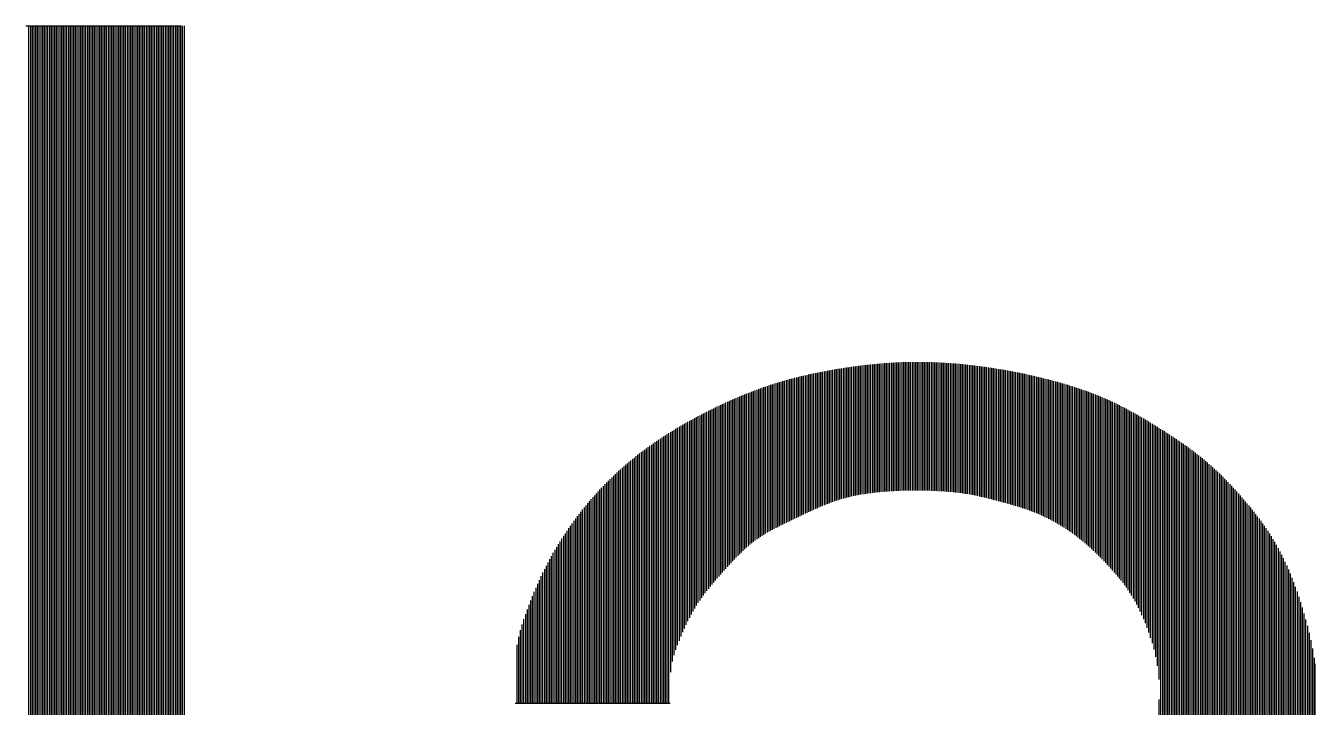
# Model space of a CAD drawing. Extents: x -58 to 5689, y 67 to 4123.
# Drawn here: x 5430.48 to 5464.09, y 330.4 to 348.17 of the extents above; entities that cross this region are included whole.
import ezdxf
from ezdxf.enums import TextEntityAlignment as Align

# ---------------------------------------------------------------- set-up
doc = ezdxf.new("R2010")
doc.units = 0
doc.header["$LTSCALE"] = 30
doc.header["$MEASUREMENT"] = 0
doc.layers.get('0').update_dxf_attribs({"linetype": 'CONTINUOUS'})
doc.layers.add('RLA-FORMATO', color=7, linetype='CONTINUOUS')
doc.layers.add('RLA-LOGO', color=7, linetype='CONTINUOUS')
doc.styles.add('ROMAND', font='romand', dxfattribs={"height": 31.5})
doc.styles.add('ROMANS', font='romans.shx', dxfattribs={"height": 11.25})

# ---------------------------------------------------------------- blocks, each defined once
blk = doc.blocks.new('A$C459C3EB4')
at = {"layer": 'RLA-LOGO', "color": 8, "true_color": 0x707070}
for p, q in [((541.077, -21.151), (545.123, -21.151)), ((541.16, -58.289), (541.16, -21.151)), ((541.205, -58.289), (541.205, -21.151)), ((541.25, -58.289), (541.25, -21.151)), ((541.295, -58.289), (541.295, -21.151)), ((541.34, -58.289), (541.34, -21.151)), ((541.385, -58.289), (541.385, -21.151)), ((541.43, -58.289), (541.43, -21.151)), ((541.475, -58.289), (541.475, -21.151)), ((541.52, -58.289), (541.52, -21.151)), ((541.565, -58.289), (541.565, -21.151)), ((541.61, -58.289), (541.61, -21.151)), ((541.655, -58.289), (541.655, -21.151)), ((541.7, -58.289), (541.7, -21.151)), ((541.745, -58.289), (541.745, -21.151)), ((541.79, -58.289), (541.79, -21.151)), ((541.835, -58.289), (541.835, -21.151)), ((541.88, -58.289), (541.88, -21.151)), ((541.925, -58.289), (541.925, -21.151)), ((541.97, -58.289), (541.97, -21.151)), ((542.015, -58.289), (542.015, -21.151)), ((542.06, -58.289), (542.06, -21.151)), ((542.105, -58.289), (542.105, -21.151)), ((542.15, -58.289), (542.15, -21.151)), ((542.195, -58.289), (542.195, -21.151)), ((542.24, -58.289), (542.24, -21.151)), ((542.285, -58.289), (542.285, -21.151)), ((542.33, -58.289), (542.33, -21.151)), ((542.375, -58.289), (542.375, -21.151)), ((542.42, -58.289), (542.42, -21.151)), ((542.465, -58.289), (542.465, -21.151)), ((542.51, -58.289), (542.51, -21.151)), ((542.555, -58.289), (542.555, -21.151)), ((542.6, -58.289), (542.6, -21.151)), ((542.645, -58.289), (542.645, -21.151)), ((542.69, -58.289), (542.69, -21.151)), ((542.735, -58.289), (542.735, -21.151)), ((542.78, -58.289), (542.78, -21.151)), ((542.825, -58.289), (542.825, -21.151)), ((542.87, -58.289), (542.87, -21.151)), ((542.915, -58.289), (542.915, -21.151)), ((542.96, -58.289), (542.96, -21.151)), ((543.005, -58.289), (543.005, -21.151)), ((543.05, -58.289), (543.05, -21.151)), ((543.095, -58.289), (543.095, -21.151)), ((543.14, -58.289), (543.14, -21.151)), ((543.185, -58.289), (543.185, -21.151)), ((543.23, -58.289), (543.23, -21.151)), ((543.275, -58.289), (543.275, -21.151)), ((543.32, -58.289), (543.32, -21.151)), ((543.365, -58.289), (543.365, -21.151)), ((543.41, -58.289), (543.41, -21.151)), ((543.455, -58.289), (543.455, -21.151)), ((543.5, -58.289), (543.5, -21.151)), ((543.545, -58.289), (543.545, -21.151)), ((543.59, -58.289), (543.59, -21.151)), ((543.635, -58.289), (543.635, -21.151)), ((543.68, -58.289), (543.68, -21.151)), ((543.725, -58.289), (543.725, -21.151)), ((543.77, -58.289), (543.77, -21.151)), ((543.815, -58.289), (543.815, -21.151)), ((543.86, -58.289), (543.86, -21.151)), ((543.905, -58.289), (543.905, -21.151)), ((543.95, -58.289), (543.95, -21.151)), ((543.995, -58.289), (543.995, -21.151)), ((544.04, -58.289), (544.04, -21.151)), ((544.085, -58.289), (544.085, -21.151)), ((544.13, -58.289), (544.13, -21.151)), ((544.175, -58.289), (544.175, -21.151)), ((544.22, -58.289), (544.22, -21.151)), ((544.265, -58.289), (544.265, -21.151)), ((544.31, -58.289), (544.31, -21.151)), ((544.355, -58.289), (544.355, -21.151)), ((544.4, -58.289), (544.4, -21.151)), ((544.445, -58.289), (544.445, -21.151)), ((544.49, -58.289), (544.49, -21.151)), ((544.535, -58.289), (544.535, -21.151)), ((544.58, -58.289), (544.58, -21.151)), ((544.625, -58.289), (544.625, -21.151)), ((544.67, -58.289), (544.67, -21.151)), ((544.715, -58.289), (544.715, -21.151)), ((544.76, -58.289), (544.76, -21.151)), ((544.805, -58.289), (544.805, -21.151)), ((544.85, -58.289), (544.85, -21.151)), ((544.895, -58.289), (544.895, -21.151)), ((544.94, -58.289), (544.94, -21.151)), ((544.985, -58.289), (544.985, -21.151)), ((545.03, -58.289), (545.03, -21.151)), ((545.075, -58.289), (545.075, -21.151)), ((545.12, -58.289), (545.12, -21.151)), ((545.165, -58.289), (545.165, -21.151)), ((545.206, -21.151), (545.206, -58.289)), ((561.479, -30.246), (561.479, -33.827)), ((561.524, -30.236), (561.524, -33.806)), ((561.569, -30.226), (561.569, -33.785)), ((561.614, -30.217), (561.614, -33.764)), ((561.659, -30.207), (561.659, -33.744)), ((561.704, -30.198), (561.704, -33.724)), ((561.749, -30.189), (561.749, -33.704)), ((561.794, -30.18), (561.794, -33.685)), ((561.839, -30.171), (561.839, -33.666)), ((561.884, -30.163), (561.884, -33.647)), ((561.929, -30.154), (561.929, -33.629)), ((561.974, -30.146), (561.974, -33.612)), ((562.019, -30.138), (562.019, -33.594)), ((562.064, -30.13), (562.064, -33.577)), ((562.109, -30.122), (562.109, -33.561)), ((562.154, -30.114), (562.154, -33.545)), ((562.199, -30.106), (562.199, -33.53)), ((562.244, -30.099), (562.244, -33.515)), ((562.289, -30.091), (562.289, -33.501)), ((562.334, -30.084), (562.334, -33.488)), ((562.379, -30.077), (562.379, -33.475)), ((562.424, -30.07), (562.424, -33.463)), ((562.469, -30.063), (562.469, -33.451)), ((562.514, -30.057), (562.514, -33.44)), ((562.559, -30.05), (562.559, -33.429)), ((562.604, -30.044), (562.604, -33.418)), ((562.649, -30.037), (562.649, -33.409)), ((562.694, -30.031), (562.694, -33.399)), ((562.739, -30.025), (562.739, -33.39)), ((562.784, -30.019), (562.784, -33.382)), ((562.829, -30.014), (562.829, -33.374)), ((562.874, -30.008), (562.874, -33.366)), ((562.919, -30.003), (562.919, -33.359)), ((562.964, -29.997), (562.964, -33.352)), ((563.009, -29.992), (563.009, -33.345)), ((563.054, -29.987), (563.054, -33.339)), ((563.099, -29.983), (563.099, -33.333)), ((563.144, -29.978), (563.144, -33.328)), ((563.189, -29.974), (563.189, -33.322)), ((563.234, -29.969), (563.234, -33.317)), ((563.279, -29.965), (563.279, -33.313)), ((563.324, -29.961), (563.324, -33.308)), ((563.369, -29.957), (563.369, -33.304)), ((563.414, -29.954), (563.414, -33.3)), ((563.459, -29.95), (563.459, -33.297)), ((563.504, -29.947), (563.504, -33.293)), ((563.549, -29.944), (563.549, -33.29)), ((563.594, -29.941), (563.594, -33.287)), ((563.639, -29.938), (563.639, -33.284)), ((563.684, -29.935), (563.684, -33.281)), ((563.729, -29.933), (563.729, -33.279)), ((563.774, -29.931), (563.774, -33.277)), ((563.819, -29.928), (563.819, -33.275)), ((563.864, -29.927), (563.864, -33.273)), ((563.909, -29.925), (563.909, -33.271)), ((563.954, -29.923), (563.954, -33.27)), ((563.999, -29.922), (563.999, -33.269)), ((564.044, -29.921), (564.044, -33.268)), ((564.089, -29.92), (564.089, -33.267)), ((564.134, -29.919), (564.134, -33.266)), ((564.179, -29.918), (564.179, -33.266)), ((564.224, -29.918), (564.224, -33.266)), ((564.269, -29.918), (564.269, -33.266)), ((564.314, -29.917), (564.314, -33.266)), ((564.359, -29.918), (564.359, -33.266)), ((564.404, -29.918), (564.404, -33.266)), ((564.449, -29.918), (564.449, -33.267)), ((564.494, -29.919), (564.494, -33.268)), ((564.539, -29.92), (564.539, -33.269)), ((564.584, -29.921), (564.584, -33.27)), ((564.629, -29.922), (564.629, -33.271)), ((564.674, -29.923), (564.674, -33.273)), ((564.719, -29.925), (564.719, -33.274)), ((564.764, -29.927), (564.764, -33.276)), ((564.809, -29.928), (564.809, -33.278)), ((564.854, -29.93), (564.854, -33.28)), ((564.899, -29.933), (564.899, -33.283)), ((564.944, -29.935), (564.944, -33.285)), ((564.989, -29.937), (564.989, -33.288)), ((565.034, -29.94), (565.034, -33.291)), ((565.079, -29.943), (565.079, -33.294)), ((565.124, -29.946), (565.124, -33.298)), ((565.169, -29.949), (565.169, -33.302)), ((565.214, -29.953), (565.214, -33.306)), ((565.259, -29.956), (565.259, -33.31)), ((565.304, -29.96), (565.304, -33.315)), ((565.349, -29.964), (565.349, -33.32)), ((565.394, -29.968), (565.394, -33.325)), ((565.439, -29.972), (565.439, -33.331)), ((565.484, -29.976), (565.484, -33.337)), ((565.529, -29.98), (565.529, -33.343)), ((565.574, -29.985), (565.574, -33.35)), ((565.619, -29.99), (565.619, -33.358)), ((565.664, -29.995), (565.664, -33.365)), ((565.709, -30), (565.709, -33.374)), ((565.754, -30.005), (565.754, -33.382)), ((565.799, -30.01), (565.799, -33.391)), ((565.844, -30.016), (565.844, -33.4)), ((565.889, -30.021), (565.889, -33.41)), ((565.934, -30.027), (565.934, -33.42)), ((565.979, -30.033), (565.979, -33.43)), ((566.024, -30.039), (566.024, -33.44)), ((566.069, -30.045), (566.069, -33.451)), ((566.114, -30.052), (566.114, -33.462)), ((566.159, -30.058), (566.159, -33.473)), ((566.204, -30.065), (566.204, -33.484)), ((566.249, -30.072), (566.249, -33.496)), ((566.294, -30.079), (566.294, -33.507)), ((566.339, -30.086), (566.339, -33.519)), ((566.384, -30.093), (566.384, -33.531)), ((566.429, -30.1), (566.429, -33.543)), ((566.474, -30.108), (566.474, -33.555)), ((566.519, -30.116), (566.519, -33.567)), ((566.564, -30.124), (566.564, -33.58)), ((566.609, -30.131), (566.609, -33.592)), ((566.654, -30.14), (566.654, -33.604)), ((566.699, -30.148), (566.699, -33.617)), ((566.744, -30.156), (566.744, -33.629)), ((566.789, -30.165), (566.789, -33.642)), ((566.834, -30.173), (566.834, -33.655)), ((566.879, -30.182), (566.879, -33.668)), ((566.924, -30.191), (566.924, -33.682)), ((566.969, -30.2), (566.969, -33.696)), ((567.014, -30.21), (567.014, -33.71)), ((567.059, -30.219), (567.059, -33.724)), ((567.104, -30.229), (567.104, -33.739)), ((567.149, -30.238), (567.149, -33.755)), ((567.194, -30.248), (567.194, -33.77)), ((560.309, -30.576), (560.309, -34.42)), ((560.354, -30.56), (560.354, -34.392)), ((560.399, -30.545), (560.399, -34.366)), ((560.444, -30.53), (560.444, -34.34)), ((560.489, -30.515), (560.489, -34.314)), ((560.534, -30.5), (560.534, -34.29)), ((560.579, -30.486), (560.579, -34.266)), ((560.624, -30.472), (560.624, -34.242)), ((560.669, -30.458), (560.669, -34.219)), ((560.714, -30.444), (560.714, -34.196)), ((560.759, -30.431), (560.759, -34.173)), ((560.804, -30.418), (560.804, -34.151)), ((560.849, -30.405), (560.849, -34.129)), ((560.894, -30.392), (560.894, -34.107)), ((560.939, -30.379), (560.939, -34.085)), ((560.984, -30.367), (560.984, -34.064)), ((561.029, -30.355), (561.029, -34.042)), ((561.074, -30.343), (561.074, -34.02)), ((561.119, -30.332), (561.119, -33.999)), ((561.164, -30.32), (561.164, -33.977)), ((561.209, -30.309), (561.209, -33.955)), ((561.254, -30.298), (561.254, -33.934)), ((561.299, -30.287), (561.299, -33.912)), ((561.344, -30.277), (561.344, -33.891)), ((561.389, -30.266), (561.389, -33.869)), ((561.434, -30.256), (561.434, -33.848)), ((567.239, -30.258), (567.239, -33.787)), ((567.284, -30.268), (567.284, -33.804)), ((567.329, -30.279), (567.329, -33.821)), ((567.374, -30.289), (567.374, -33.839)), ((567.419, -30.3), (567.419, -33.857)), ((567.464, -30.31), (567.464, -33.876)), ((567.509, -30.321), (567.509, -33.896)), ((567.554, -30.332), (567.554, -33.916)), ((567.599, -30.343), (567.599, -33.937)), ((567.644, -30.354), (567.644, -33.958)), ((567.689, -30.366), (567.689, -33.98)), ((567.734, -30.377), (567.734, -34.003)), ((567.779, -30.389), (567.779, -34.026)), ((567.824, -30.401), (567.824, -34.05)), ((567.869, -30.413), (567.869, -34.074)), ((567.914, -30.425), (567.914, -34.099)), ((567.959, -30.438), (567.959, -34.125)), ((568.004, -30.45), (568.004, -34.151)), ((568.049, -30.463), (568.049, -34.178)), ((568.094, -30.476), (568.094, -34.206)), ((568.139, -30.489), (568.139, -34.234)), ((568.184, -30.502), (568.184, -34.263)), ((568.229, -30.516), (568.229, -34.293)), ((568.274, -30.529), (568.274, -34.324)), ((568.319, -30.543), (568.319, -34.355)), ((568.364, -30.557), (568.364, -34.388)), ((568.409, -30.572), (568.409, -34.421)), ((559.454, -30.915), (559.454, -35.159)), ((559.499, -30.895), (559.499, -35.111)), ((559.544, -30.875), (559.544, -35.063)), ((559.589, -30.856), (559.589, -35.016)), ((559.634, -30.837), (559.634, -34.97)), ((559.679, -30.818), (559.679, -34.925)), ((559.724, -30.799), (559.724, -34.881)), ((559.769, -30.78), (559.769, -34.838)), ((559.814, -30.762), (559.814, -34.796)), ((559.859, -30.744), (559.859, -34.755)), ((559.904, -30.726), (559.904, -34.716)), ((559.949, -30.708), (559.949, -34.678)), ((559.994, -30.691), (559.994, -34.641)), ((560.039, -30.674), (560.039, -34.606)), ((560.084, -30.657), (560.084, -34.572)), ((560.129, -30.64), (560.129, -34.539)), ((560.174, -30.624), (560.174, -34.508)), ((560.219, -30.608), (560.219, -34.477)), ((560.264, -30.591), (560.264, -34.448)), ((568.454, -30.586), (568.454, -34.455)), ((568.499, -30.601), (568.499, -34.489)), ((568.544, -30.616), (568.544, -34.525)), ((568.589, -30.631), (568.589, -34.562)), ((568.634, -30.647), (568.634, -34.599)), ((568.679, -30.663), (568.679, -34.637)), ((568.724, -30.679), (568.724, -34.676)), ((568.769, -30.695), (568.769, -34.716)), ((568.814, -30.712), (568.814, -34.756)), ((568.859, -30.729), (568.859, -34.798)), ((568.904, -30.746), (568.904, -34.84)), ((568.949, -30.764), (568.949, -34.883)), ((568.994, -30.781), (568.994, -34.926)), ((569.039, -30.8), (569.039, -34.971)), ((569.084, -30.818), (569.084, -35.016)), ((569.129, -30.837), (569.129, -35.061)), ((569.174, -30.856), (569.174, -35.108)), ((569.219, -30.876), (569.219, -35.155)), ((569.264, -30.896), (569.264, -35.203)), ((569.309, -30.916), (569.309, -35.251)), ((558.779, -31.238), (558.779, -35.945)), ((558.824, -31.215), (558.824, -35.886)), ((558.869, -31.192), (558.869, -35.829)), ((558.914, -31.169), (558.914, -35.773)), ((558.959, -31.147), (558.959, -35.718)), ((559.004, -31.125), (559.004, -35.664)), ((559.049, -31.103), (559.049, -35.611)), ((559.094, -31.081), (559.094, -35.559)), ((559.139, -31.06), (559.139, -35.507)), ((559.184, -31.038), (559.184, -35.456)), ((559.229, -31.017), (559.229, -35.406)), ((559.274, -30.996), (559.274, -35.356)), ((559.319, -30.975), (559.319, -35.306)), ((559.364, -30.955), (559.364, -35.257)), ((559.409, -30.935), (559.409, -35.208)), ((569.354, -30.937), (569.354, -35.3)), ((569.399, -30.958), (569.399, -35.35)), ((569.444, -30.979), (569.444, -35.401)), ((569.489, -31.001), (569.489, -35.453)), ((569.534, -31.023), (569.534, -35.506)), ((569.579, -31.045), (569.579, -35.561)), ((569.624, -31.068), (569.624, -35.617)), ((569.669, -31.091), (569.669, -35.675)), ((569.714, -31.115), (569.714, -35.736)), ((569.759, -31.139), (569.759, -35.798)), ((569.804, -31.163), (569.804, -35.863)), ((569.849, -31.187), (569.849, -35.932)), ((569.894, -31.212), (569.894, -36.004)), ((569.939, -31.236), (569.939, -36.079)), ((558.149, -31.583), (558.149, -37.071)), ((558.194, -31.556), (558.194, -36.964)), ((558.239, -31.531), (558.239, -36.862)), ((558.284, -31.505), (558.284, -36.765)), ((558.329, -31.479), (558.329, -36.672)), ((558.374, -31.454), (558.374, -36.583)), ((558.419, -31.429), (558.419, -36.499)), ((558.464, -31.405), (558.464, -36.419)), ((558.509, -31.38), (558.509, -36.342)), ((558.554, -31.356), (558.554, -36.269)), ((558.599, -31.332), (558.599, -36.2)), ((558.644, -31.308), (558.644, -36.133)), ((558.689, -31.284), (558.689, -36.068)), ((558.734, -31.261), (558.734, -36.006)), ((569.984, -31.262), (569.984, -36.158)), ((570.029, -31.287), (570.029, -36.241)), ((570.074, -31.313), (570.074, -36.328)), ((570.119, -31.339), (570.119, -36.421)), ((570.164, -31.365), (570.164, -36.518)), ((570.209, -31.392), (570.209, -36.621)), ((570.254, -31.418), (570.254, -36.73)), ((570.299, -31.445), (570.299, -36.846)), ((570.344, -31.472), (570.344, -36.97)), ((570.389, -31.5), (570.389, -37.104)), ((570.434, -31.527), (570.434, -37.251)), ((570.479, -31.555), (570.479, -37.415)), ((570.524, -31.583), (570.524, -37.604)), ((557.609, -31.919), (557.609, -38.811)), ((557.654, -31.889), (557.654, -38.811)), ((557.699, -31.86), (557.699, -38.811)), ((557.744, -31.831), (557.744, -38.811)), ((557.789, -31.802), (557.789, -38.811)), ((557.834, -31.774), (557.834, -38.811)), ((557.879, -31.745), (557.879, -38)), ((557.924, -31.718), (557.924, -37.728)), ((557.969, -31.69), (557.969, -37.562)), ((558.014, -31.663), (558.014, -37.425)), ((558.059, -31.636), (558.059, -37.301)), ((558.104, -31.609), (558.104, -37.184)), ((570.569, -31.611), (570.569, -37.836)), ((570.614, -31.639), (570.614, -38.197)), ((570.659, -31.667), (570.659, -54.917)), ((570.704, -31.695), (570.704, -54.863)), ((570.749, -31.724), (570.749, -54.806)), ((570.794, -31.753), (570.794, -54.746)), ((570.839, -31.781), (570.839, -54.684)), ((570.884, -31.81), (570.884, -54.618)), ((570.929, -31.84), (570.929, -54.848)), ((570.974, -31.869), (570.974, -55.179)), ((571.019, -31.899), (571.019, -55.419)), ((571.064, -31.929), (571.064, -55.651)), ((557.159, -32.236), (557.159, -38.811)), ((557.204, -32.203), (557.204, -38.811)), ((557.249, -32.17), (557.249, -38.811)), ((557.294, -32.137), (557.294, -38.811)), ((557.339, -32.105), (557.339, -38.811)), ((557.384, -32.073), (557.384, -38.811)), ((557.429, -32.041), (557.429, -38.811)), ((557.474, -32.01), (557.474, -38.811)), ((557.519, -31.98), (557.519, -38.811)), ((557.564, -31.949), (557.564, -38.811)), ((571.109, -31.959), (571.109, -55.876)), ((571.154, -31.99), (571.154, -56.094)), ((571.199, -32.02), (571.199, -56.302)), ((571.244, -32.052), (571.244, -56.499)), ((571.289, -32.083), (571.289, -56.675)), ((571.334, -32.115), (571.334, -56.828)), ((571.379, -32.147), (571.379, -56.959)), ((571.424, -32.18), (571.424, -57.072)), ((571.469, -32.213), (571.469, -57.171)), ((571.514, -32.247), (571.514, -57.258)), ((556.709, -32.597), (556.709, -38.811)), ((556.754, -32.559), (556.754, -38.811)), ((556.799, -32.521), (556.799, -38.811)), ((556.844, -32.484), (556.844, -38.811)), ((556.889, -32.447), (556.889, -38.811)), ((556.934, -32.411), (556.934, -38.811)), ((556.979, -32.375), (556.979, -38.811)), ((557.024, -32.34), (557.024, -38.811)), ((557.069, -32.305), (557.069, -38.811)), ((557.114, -32.27), (557.114, -38.811)), ((571.559, -32.281), (571.559, -57.337)), ((571.604, -32.316), (571.604, -57.41)), ((571.649, -32.351), (571.649, -57.478)), ((571.694, -32.387), (571.694, -57.542)), ((571.739, -32.423), (571.739, -57.603)), ((571.784, -32.46), (571.784, -57.66)), ((571.829, -32.498), (571.829, -57.716)), ((571.874, -32.537), (571.874, -57.768)), ((571.919, -32.576), (571.919, -57.819)), ((556.349, -32.925), (556.349, -38.811)), ((556.394, -32.882), (556.394, -38.811)), ((556.439, -32.84), (556.439, -38.811)), ((556.484, -32.798), (556.484, -38.811)), ((556.529, -32.756), (556.529, -38.811)), ((556.574, -32.716), (556.574, -38.811)), ((556.619, -32.676), (556.619, -38.811)), ((556.664, -32.636), (556.664, -38.811)), ((571.964, -32.616), (571.964, -57.869)), ((572.009, -32.656), (572.009, -57.917)), ((572.054, -32.698), (572.054, -57.963)), ((572.099, -32.74), (572.099, -58.008)), ((572.144, -32.782), (572.144, -58.052)), ((572.189, -32.825), (572.189, -58.096)), ((572.234, -32.869), (572.234, -58.137)), ((572.279, -32.914), (572.279, -58.178)), ((556.034, -33.245), (556.034, -38.811)), ((556.079, -33.197), (556.079, -38.811)), ((556.124, -33.15), (556.124, -38.811)), ((556.169, -33.104), (556.169, -38.811)), ((556.214, -33.058), (556.214, -38.811)), ((556.259, -33.013), (556.259, -38.811)), ((556.304, -32.969), (556.304, -38.811)), ((572.324, -32.959), (572.324, -58.218)), ((572.369, -33.005), (572.369, -58.256)), ((572.414, -33.052), (572.414, -58.293)), ((572.459, -33.099), (572.459, -58.329)), ((572.504, -33.147), (572.504, -58.363)), ((572.549, -33.195), (572.549, -58.396)), ((572.594, -33.244), (572.594, -58.428)), ((555.719, -33.601), (555.719, -38.811)), ((555.764, -33.548), (555.764, -38.811)), ((555.809, -33.495), (555.809, -38.811)), ((555.854, -33.444), (555.854, -38.811)), ((555.899, -33.393), (555.899, -38.811)), ((555.944, -33.343), (555.944, -38.811)), ((555.989, -33.294), (555.989, -38.811)), ((572.639, -33.294), (572.639, -58.458)), ((572.684, -33.344), (572.684, -58.487)), ((572.729, -33.395), (572.729, -58.515)), ((572.774, -33.446), (572.774, -58.542)), ((572.819, -33.498), (572.819, -58.567)), ((572.864, -33.551), (572.864, -58.591)), ((572.909, -33.604), (572.909, -58.614)), ((555.449, -33.94), (555.449, -38.811)), ((555.494, -33.881), (555.494, -38.811)), ((555.539, -33.823), (555.539, -38.811)), ((555.584, -33.766), (555.584, -38.811)), ((555.629, -33.71), (555.629, -38.811)), ((555.674, -33.655), (555.674, -38.811)), ((572.954, -33.658), (572.954, -58.635)), ((572.999, -33.713), (572.999, -58.655)), ((573.044, -33.769), (573.044, -58.674)), ((573.089, -33.825), (573.089, -58.692)), ((573.134, -33.882), (573.134, -58.708)), ((573.179, -33.941), (573.179, -58.723)), ((555.224, -34.251), (555.224, -38.811)), ((555.269, -34.186), (555.269, -38.811)), ((555.314, -34.123), (555.314, -38.811)), ((555.359, -34.061), (555.359, -38.811)), ((555.404, -34), (555.404, -38.811)), ((573.224, -34.001), (573.224, -58.737)), ((573.269, -34.061), (573.269, -58.75)), ((573.314, -34.124), (573.314, -58.761)), ((573.359, -34.187), (573.359, -58.771)), ((573.404, -34.252), (573.404, -58.78)), ((554.999, -34.593), (554.999, -38.811)), ((555.044, -34.522), (555.044, -38.811)), ((555.089, -34.452), (555.089, -38.811)), ((555.134, -34.384), (555.134, -38.811)), ((555.179, -34.317), (555.179, -38.811)), ((573.449, -34.319), (573.449, -58.788)), ((573.494, -34.388), (573.494, -58.796)), ((573.539, -34.459), (573.539, -58.802)), ((573.584, -34.533), (573.584, -58.809)), ((573.629, -34.609), (573.629, -58.815)), ((554.819, -34.895), (554.819, -38.811)), ((554.864, -34.817), (554.864, -38.811)), ((554.909, -34.74), (554.909, -38.811)), ((554.954, -34.666), (554.954, -38.811)), ((573.674, -34.687), (573.674, -58.82)), ((573.719, -34.769), (573.719, -58.826)), ((573.764, -34.853), (573.764, -58.831)), ((573.809, -34.941), (573.809, -58.836)), ((554.639, -35.228), (554.639, -38.811)), ((554.684, -35.142), (554.684, -38.811)), ((554.729, -35.057), (554.729, -38.811)), ((554.774, -34.975), (554.774, -38.811)), ((573.854, -35.032), (573.854, -58.841)), ((573.899, -35.127), (573.899, -58.846)), ((573.944, -35.225), (573.944, -58.851)), ((554.459, -35.601), (554.459, -38.811)), ((554.504, -35.504), (554.504, -38.811)), ((554.549, -35.409), (554.549, -38.811)), ((554.594, -35.318), (554.594, -38.811)), ((573.989, -35.327), (573.989, -58.856)), ((574.034, -35.433), (574.034, -58.861)), ((574.079, -35.543), (574.079, -58.865)), ((554.324, -35.91), (554.324, -38.811)), ((554.369, -35.804), (554.369, -38.811)), ((554.414, -35.701), (554.414, -38.811)), ((574.124, -35.659), (574.124, -58.869)), ((574.169, -35.779), (574.169, -58.874)), ((574.214, -35.904), (574.214, -58.878)), ((554.189, -36.249), (554.189, -38.811)), ((554.234, -36.133), (554.234, -38.811)), ((554.279, -36.02), (554.279, -38.811)), ((574.259, -36.036), (574.259, -58.881)), ((574.304, -36.174), (574.304, -58.885)), ((554.054, -36.624), (554.054, -38.811)), ((554.099, -36.494), (554.099, -38.811)), ((554.144, -36.37), (554.144, -38.811)), ((574.349, -36.318), (574.349, -58.889)), ((574.394, -36.47), (574.394, -58.892)), ((574.439, -36.63), (574.439, -58.895)), ((553.964, -36.911), (553.964, -38.811)), ((554.009, -36.761), (554.009, -38.811)), ((574.484, -36.798), (574.484, -58.898)), ((553.874, -37.289), (553.874, -38.811)), ((553.919, -37.08), (553.919, -38.811)), ((574.529, -36.977), (574.529, -58.901)), ((574.574, -37.17), (574.574, -58.903)), ((574.619, -37.382), (574.619, -58.906)), ((574.664, -37.626), (574.664, -58.908)), ((574.688, -53.373), (574.688, -37.788)), ((553.832, -38.811), (557.878, -38.811)), ((570.614, -38.713), (570.614, -43.3))]:
    blk.add_line(p, q, dxfattribs=at)
blk = doc.blocks.new('viñeta-rl')
blk.add_blockref('A$C459C3EB4', (-797.494, 299.998))
at = {"layer": 'RLA-FORMATO', "color": 4, "style": 'ROMAND'}
for tag, p in [('DESAR', (-1255.783, 233.263)), ('PRELIM', (-1123.111, 233.263)), ('PROP', (-989.639, 233.263)), ('CONST', (-823.737, 233.263))]:
    blk.add_attdef(tag, p, '', height=16, dxfattribs=at)
at = {"layer": 'RLA-FORMATO', "color": 2, "style": 'ROMANS'}
for tag, p, height in [('REVNO1', (-1394.08, 180.648), 10), ('DETNO1', (-1358.401, 180.648), 10), ('FECHA1', (-880.483, 180.648), 10), ('REVNO2', (-1394.08, 155.648), 10), ('DETNO2', (-1358.401, 155.648), 10), ('FECHA2', (-880.483, 155.648), 10), ('REVNO3', (-1394.08, 130.649), 10), ('DETNO3', (-1358.401, 130.649), 10), ('FECHA3', (-880.483, 130.649), 10), ('REVNO4', (-1394.08, 105.649), 10), ('DETNO4', (-1358.401, 105.649), 10), ('FECHA4', (-880.483, 105.649), 10), ('REVNO5', (-1394.08, 80.649), 11.25), ('DETNO5', (-1358.401, 80.649), 10), ('FECHA5', (-880.483, 80.649), 10), ('REVNO6', (-1392.274, 55.649), 10), ('DETNO6', (-1356.594, 55.649), 10), ('FECHA6', (-878.676, 55.649), 10), ('INGENIERO', (-741.067, 33.399), 10), ('DIBUJANTE', (-571.615, 33.401), 10), ('REVNO7', (-1394.08, 30.65), 10), ('DETNO7', (-1358.401, 30.65), 10), ('FECHA7', (-880.483, 30.65), 10), ('REVNO8', (-1394.08, 8.603), 10), ('DETNO8', (-1358.401, 8.603), 10), ('FECHA8', (-880.483, 8.603), 10), ('PROYECTISTA', (-740.886, 4.812), 10), ('INGENIERO', (-568.569, 4.615), 10)]:
    blk.add_attdef(tag, p, '', height=height, dxfattribs=at)
for tag, p in [('PERSNO1', (-946.608, 180.648)), ('PERSNO2', (-946.608, 155.648)), ('PERSNO3', (-946.608, 130.649)), ('PERSNO4', (-946.608, 105.649)), ('PERSNO5', (-946.608, 80.649)), ('PERSNO6', (-946.608, 55.649)), ('PERSNO7', (-946.608, 30.65)), ('PERSNO8', (-946.608, 8.603))]:
    blk.add_attdef(tag, text='', height=10, dxfattribs=at).set_placement(p, align=Align.CENTER)
at = {"layer": 'RLA-FORMATO', "color": 5, "style": 'ROMAND'}
blk.add_attdef('PROYECTO', text='', height=16.9, dxfattribs=at).set_placement((-289.167, 165.033), align=Align.MIDDLE)
for tag, p in [('TITULO1', (-567.962, 108.18)), ('TITULO2', (-567.962, 74.225))]:
    blk.add_attdef(tag, p, '', height=20, dxfattribs=at)
at = {"layer": 'RLA-FORMATO', "color": 2, "style": 'ROMANS'}
for tag, p in [('NOMARCH', (-1424.041, 5.527)), ('FECHA', (-1406.947, 5.527))]:
    blk.add_attdef(tag, p, '', height=11.25, rotation=90, dxfattribs=at)
at = {"layer": 'RLA-FORMATO', "color": 5, "style": 'ROMAND', "width": 0.967839}
blk.add_attdef('NUMERO', text='', height=24, dxfattribs=at).set_placement((-290.268, 13.329), (-62.411, 13.329), align=Align.FIT)
at = {"layer": 'RLA-FORMATO', "color": 5, "style": 'ROMAND', "flags": 12}
blk.add_attdef('REVISION', text='', height=24, dxfattribs=at).set_placement((-24.501, 25.329), align=Align.MIDDLE)

msp = doc.modelspace()

# ---------------------------------------------------------------- block references
at = {"layer": 'RLA-FORMATO', "xscale": 1.00001000010004, "yscale": 1.00001000010004, "zscale": 1.00001000010004}
msp.add_blockref('viñeta-rl', (5686.902, 69.319), dxfattribs=at)

doc.saveas('drawing.dxf')
